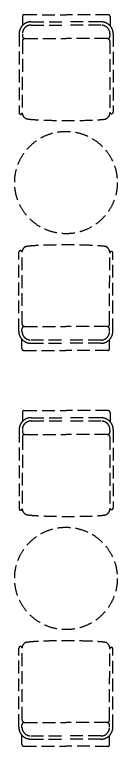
# Model space of a CAD drawing. Header units: millimetres. Extents: x 285006 to 3037698, y -2820855 to 192241.
# Drawn here: x 860884 to 861484, y -330602 to -326314 of the extents above; entities that cross this region are included whole.
import ezdxf

# ---------------------------------------------------------------- set-up
doc = ezdxf.new("R2010")
doc.units = ezdxf.units.MM
doc.linetypes.add('DASH', pattern=[0.35, 0.25, -0.1])
doc.layers.add('___', color=4, linetype='Continuous')
doc.layers.add('FF-FURN', color=51, linetype='Continuous')

# ---------------------------------------------------------------- blocks, each defined once
blk = doc.blocks.new('DFHHRTHRT')
at = {"layer": 'FF-FURN', "linetype": 'DASH', "ltscale": 300}
for p, q in [((874070.6, -318079.7), (874070.3, -318325.7)), ((874080.7, -318069.7), (874134.7, -318069.8)), ((874182.7, -318050.9), (874645.5, -318051.6)), ((874182.7, -318069.9), (874195.7, -318069.9)), ((874225.7, -318070), (874645.4, -318070.6)), ((875926, -318053.3), (875463.2, -318052.6)), ((875883, -318072.2), (875463.2, -318071.6)), ((875926, -318072.3), (875913, -318072.3)), ((876028, -318072.5), (875973.9, -318072.4)), ((876037.9, -318082.5), (876037.5, -318328.5)), ((874112.6, -318120.8), (874112.3, -318325.8)), ((874131.6, -318120.8), (874131.3, -318325.8)), ((874210.6, -318084.9), (874210.3, -318325.9)), ((875897.9, -318087.3), (875897.5, -318328.3)), ((875976.9, -318123.4), (875976.5, -318328.4)), ((875995.9, -318123.4), (875995.5, -318328.4)), ((874069.9, -318571.7), (874070.3, -318325.7)), ((874111.9, -318530.8), (874112.3, -318325.8)), ((874130.9, -318530.8), (874131.3, -318325.8)), ((874209.9, -318566.9), (874210.3, -318325.9)), ((875897.2, -318569.3), (875897.5, -318328.3)), ((875976.2, -318533.4), (875976.5, -318328.4)), ((875995.2, -318533.4), (875995.5, -318328.4)), ((876037.2, -318574.5), (876037.5, -318328.5)), ((874079.9, -318581.7), (874133.9, -318581.8)), ((874181.9, -318581.9), (874194.9, -318581.9)), ((874181.9, -318581.9), (874194.9, -318581.9)), ((874224.7, -318582), (874649.8, -318582.6)), ((875882.3, -318584.2), (875457.1, -318583.6)), ((875925.1, -318584.3), (875912.1, -318584.3)), ((875925.1, -318584.3), (875912.1, -318584.3)), ((876027.1, -318584.5), (875973.1, -318584.4)), ((874181.8, -318600.9), (874640.3, -318601.6)), ((875925.1, -318603.3), (875466.6, -318602.6))]:
    blk.add_line(p, q, dxfattribs=at)
blk.add_circle((875053.9, -318327.1), 300, dxfattribs=at)
for centre, radius, start, end in [((874080.6, -318079.7), 10, 89.9091, 179.9091), ((874182.6, -318120.9), 70, 134.6742, 179.9091), ((874182.6, -318120.9), 51, 89.9091, 179.9091), ((874182.6, -318120.9), 70, 89.9091, 133.1423), ((874195.6, -318084.9), 15, 359.9091, 89.9091), ((874225.6, -318085), 15, 89.9091, 179.9091), ((874645.5, -318061.1), 9.5, 269.9091, 89.9091), ((874644.8, -318108.4), 38.2, 24.839, 85.2944), ((875463.7, -318109.3), 38.2, 94.5237, 154.9792), ((875463.2, -318062.1), 9.5, 89.9091, 269.9091), ((875882.9, -318087.2), 15, 359.9091, 89.9091), ((875912.9, -318087.3), 15, 89.9091, 179.9091), ((875925.9, -318123.3), 70, 46.6758, 89.9091), ((875925.9, -318123.3), 51, 359.9091, 89.9091), ((875925.9, -318123.3), 70, 359.9091, 45.1439), ((876027.9, -318082.5), 10, 359.9091, 89.9091), ((874181.9, -318530.9), 70, 179.9091, 225.1439), ((874181.9, -318530.9), 51, 179.9091, 269.9091), ((875925.2, -318533.3), 51, 269.9091, 359.9091), ((875925.2, -318533.3), 70, 314.6742, 359.9091), ((874079.9, -318571.7), 10, 179.9091, 269.9091), ((874181.9, -318530.9), 70, 226.6758, 269.9091), ((874194.9, -318566.9), 15, 269.9091, 359.9091), ((874224.9, -318567), 15, 179.9106, 270.404), ((874640.3, -318592.1), 9.5, 269.9091, 89.9091), ((874641.5, -318540.7), 42.8, 281.227, 331.8773), ((875465.6, -318541.6), 42.8, 207.9408, 258.5912), ((875466.6, -318593.1), 9.5, 89.9091, 269.9091), ((875882.2, -318569.2), 15, 269.4142, 359.9076), ((875912.2, -318569.3), 15, 179.9091, 269.9091), ((875925.2, -318533.3), 70, 269.9091, 313.1423), ((876027.2, -318574.5), 10, 269.9091, 359.9091)]:
    blk.add_arc(centre, radius, start, end, dxfattribs=at)
at = {"layer": 'FF-FURN', "linetype": 'DASH', "ltscale": 300, "extrusion": (0, 0, -1)}
blk.add_ellipse((874678.1, -318326.3), major_axis=(0, 235.6), ratio=0.051809, start_param=0.104031, end_param=3.04897, dxfattribs=at)
at = {"layer": 'FF-FURN', "linetype": 'DASH', "ltscale": 300}
blk.add_ellipse((875429.7, -318327.1), major_axis=(0.8, 235.6), ratio=0.051809, start_param=0.104031, end_param=3.04897, dxfattribs=at)

msp = doc.modelspace()

# ---------------------------------------------------------------- block references
at = {"layer": '___', "rotation": 90}
for p in [(542856.9, -1202351.5), (542856.9, -1204671.4)]:
    msp.add_blockref('DFHHRTHRT', p, dxfattribs=at)

doc.saveas('drawing.dxf')
